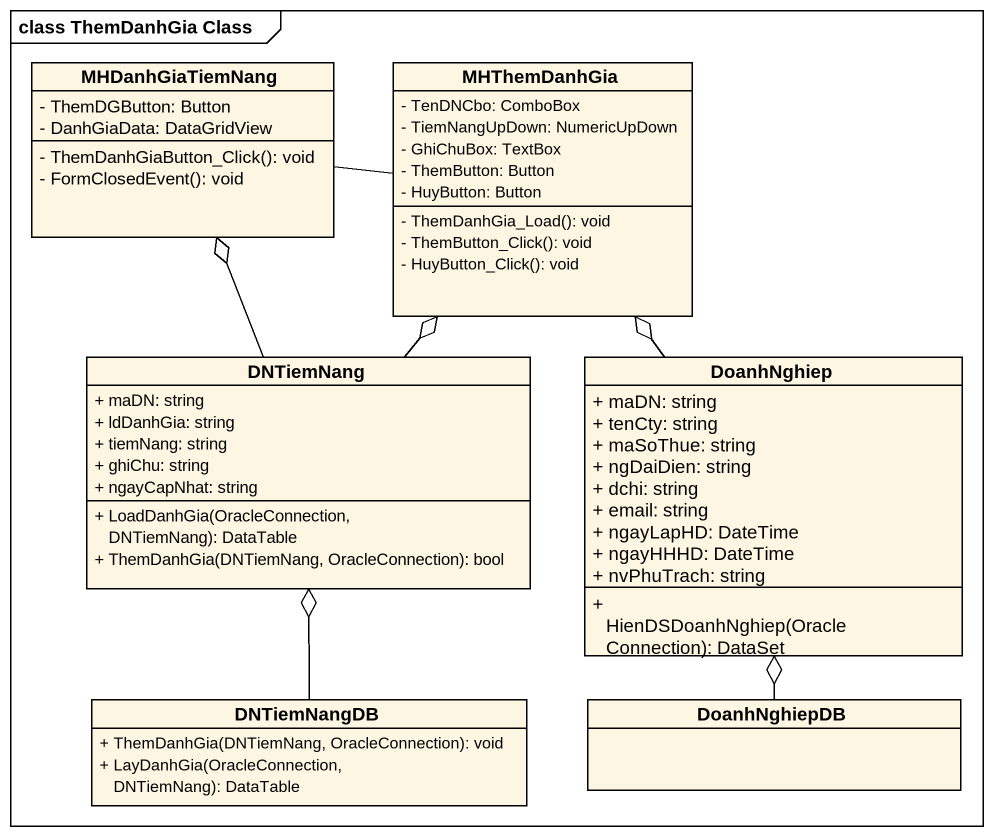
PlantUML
@startuml
mainframe class ThemDanhGia Class
hide circle
hide empty members
skinparam classAttributeIconSize 0
class MHDanhGiaTiemNang {
  - ThemDGButton: Button
  - DanhGiaData: DataGridView
  - ThemDanhGiaButton_Click(): void
  - FormClosedEvent(): void
}
class MHThemDanhGia {
  - TenDNCbo: ComboBox
  - TiemNangUpDown: NumericUpDown
  - GhiChuBox: TextBox
  - ThemButton: Button
  - HuyButton: Button
  - ThemDanhGia_Load(): void
  - ThemButton_Click(): void
  - HuyButton_Click(): void
}
class DNTiemNang {
  + maDN: string
  + ldDanhGia: string
  + tiemNang: string
  + ghiChu: string
  + ngayCapNhat: string
  + LoadDanhGia(OracleConnection, DNTiemNang): DataTable
  + ThemDanhGia(DNTiemNang, OracleConnection): bool
}
class DoanhNghiep {
  + maDN: string
  + tenCty: string
  + maSoThue: string
  + ngDaiDien: string
  + dchi: string
  + email: string
  + ngayLapHD: DateTime
  + ngayHHHD: DateTime
  + nvPhuTrach: string
  + HienDSDoanhNghiep(OracleConnection): DataSet
}
class DNTiemNangDB {
  + ThemDanhGia(DNTiemNang, OracleConnection): void
  + LayDanhGia(OracleConnection, DNTiemNang): DataTable
}
class DoanhNghiepDB
MHDanhGiaTiemNang -right- MHThemDanhGia
DNTiemNang -up-o MHDanhGiaTiemNang
DNTiemNang -up-o MHThemDanhGia
DoanhNghiep -up-o MHThemDanhGia
DNTiemNangDB -up-o DNTiemNang
DoanhNghiepDB -up-o DoanhNghiep
@enduml
